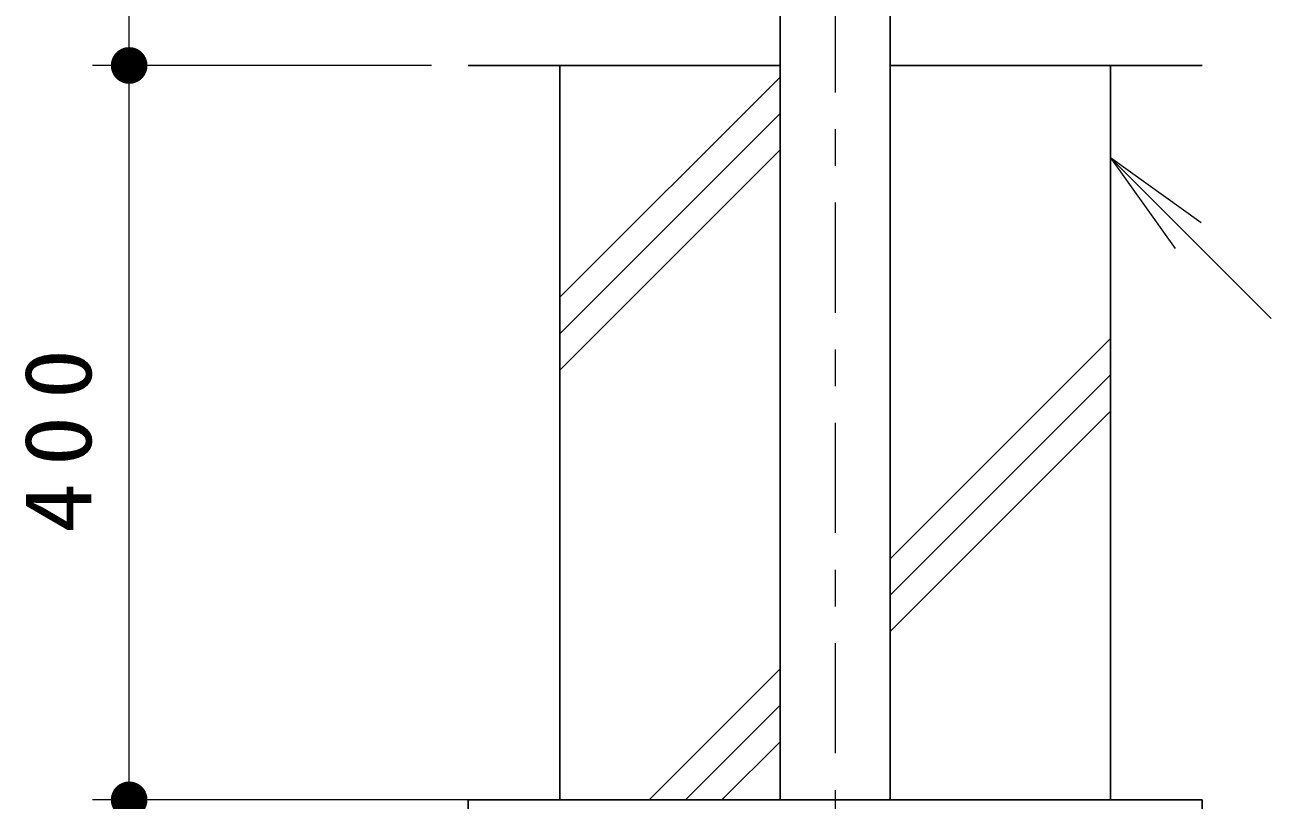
# Model space of a CAD drawing. Units: millimetres on the paper, scale 1:20. Extents: x -365 to 0, y 0 to 257.
# Drawn here: x -56.42 to -22.47, y 71.06 to 92.17 of the extents above; entities that cross this region are included whole.
import ezdxf

# ---------------------------------------------------------------- set-up
doc = ezdxf.new("R2010")
doc.units = ezdxf.units.MM
doc.linetypes.add('USER2', pattern=[6, 3, -1, 1, -1])
doc.layers.add('1_20', color=3, linetype='Continuous', lineweight=25)
doc.styles.add('ＭＳ ゴシック', font='')
doc.styles.get('ＭＳ ゴシック').set_extended_font_data('MS Gothic')

# ---------------------------------------------------------------- blocks, each defined once
blk = doc.blocks.new('filled_dot')
at = {"color": 0, "linetype": 'Continuous', "lineweight": -2, "const_width": 1.25}
blk.add_lwpolyline([(-0.625, 0, 1), (0.625, 0, 1)], format="xyb", close=True, dxfattribs=at)
blk = doc.blocks.new('open_arrow')
at = {"color": 0, "linetype": 'Continuous', "lineweight": -2}
blk.add_lwpolyline([(7.5, 1.25), (0, 0), (7.5, -1.25)], dxfattribs=at)

msp = doc.modelspace()

# ---------------------------------------------------------------- linework, layer by layer
at = {"layer": '1_20', "color": 7, "linetype": 'USER2', "lineweight": 13}
msp.add_line((-34.348, 135.335), (-34.348, 61.482), dxfattribs=at)
at = {"layer": '1_20', "color": 7, "lineweight": 13}
for p, q in [((-53.583, 91.067), (-53.583, 133.567)), ((-45.348, 91.067), (-54.583, 91.067)), ((-53.583, 71.067), (-53.583, 91.067)), ((-41.848, 84.753), (-35.848, 90.753)), ((-41.848, 83.763), (-35.848, 89.763)), ((-41.848, 82.773), (-35.848, 88.773)), ((-26.848, 88.553), (-22.469, 84.174)), ((-32.848, 77.631), (-26.848, 83.631)), ((-32.848, 76.641), (-26.848, 82.641)), ((-32.848, 75.651), (-26.848, 81.651)), ((-39.413, 71.067), (-35.848, 74.631)), ((-38.423, 71.067), (-35.848, 73.641)), ((-37.433, 71.067), (-35.848, 72.651)), ((-42.848, 71.067), (-54.583, 71.067)), ((-45.348, 71.067), (-54.583, 71.067)), ((-53.583, 66.067), (-53.583, 71.067))]:
    msp.add_line(p, q, dxfattribs=at)
at = {"layer": '1_20'}
for p, q in [((-35.848, 114.017), (-35.848, 71.067)), ((-32.848, 71.067), (-32.848, 114.017)), ((-44.348, 91.067), (-35.848, 91.067)), ((-41.848, 91.067), (-41.848, 71.067)), ((-32.848, 91.067), (-24.348, 91.067)), ((-26.848, 91.067), (-26.848, 71.067)), ((-44.348, 71.067), (-44.348, 66.067)), ((-24.348, 71.067), (-44.348, 71.067)), ((-41.848, 71.067), (-26.848, 71.067)), ((-24.348, 66.067), (-24.348, 71.067))]:
    msp.add_line(p, q, dxfattribs=at)

# ---------------------------------------------------------------- block references
at = {"layer": '1_20', "color": 7, "lineweight": 13, "xscale": 0.4, "yscale": 0.4}
for name, p, rotation in [('filled_dot', (-53.583, 91.067), 270), ('open_arrow', (-26.848, 88.553), 315), ('filled_dot', (-53.583, 71.067), 90), ('filled_dot', (-53.583, 71.067), 270)]:
    msp.add_blockref(name, p, dxfattribs=dict(at, rotation=rotation))

# ---------------------------------------------------------------- texts
at = {"layer": '1_20', "color": 7, "insert": (-54.583, 81.067), "char_height": 1.833, "attachment_point": 8, "rotation": 90, "style": 'ＭＳ ゴシック'}
msp.add_mtext('\\T1.33;\\W1.1;400', dxfattribs=at)

doc.saveas('drawing.dxf')
